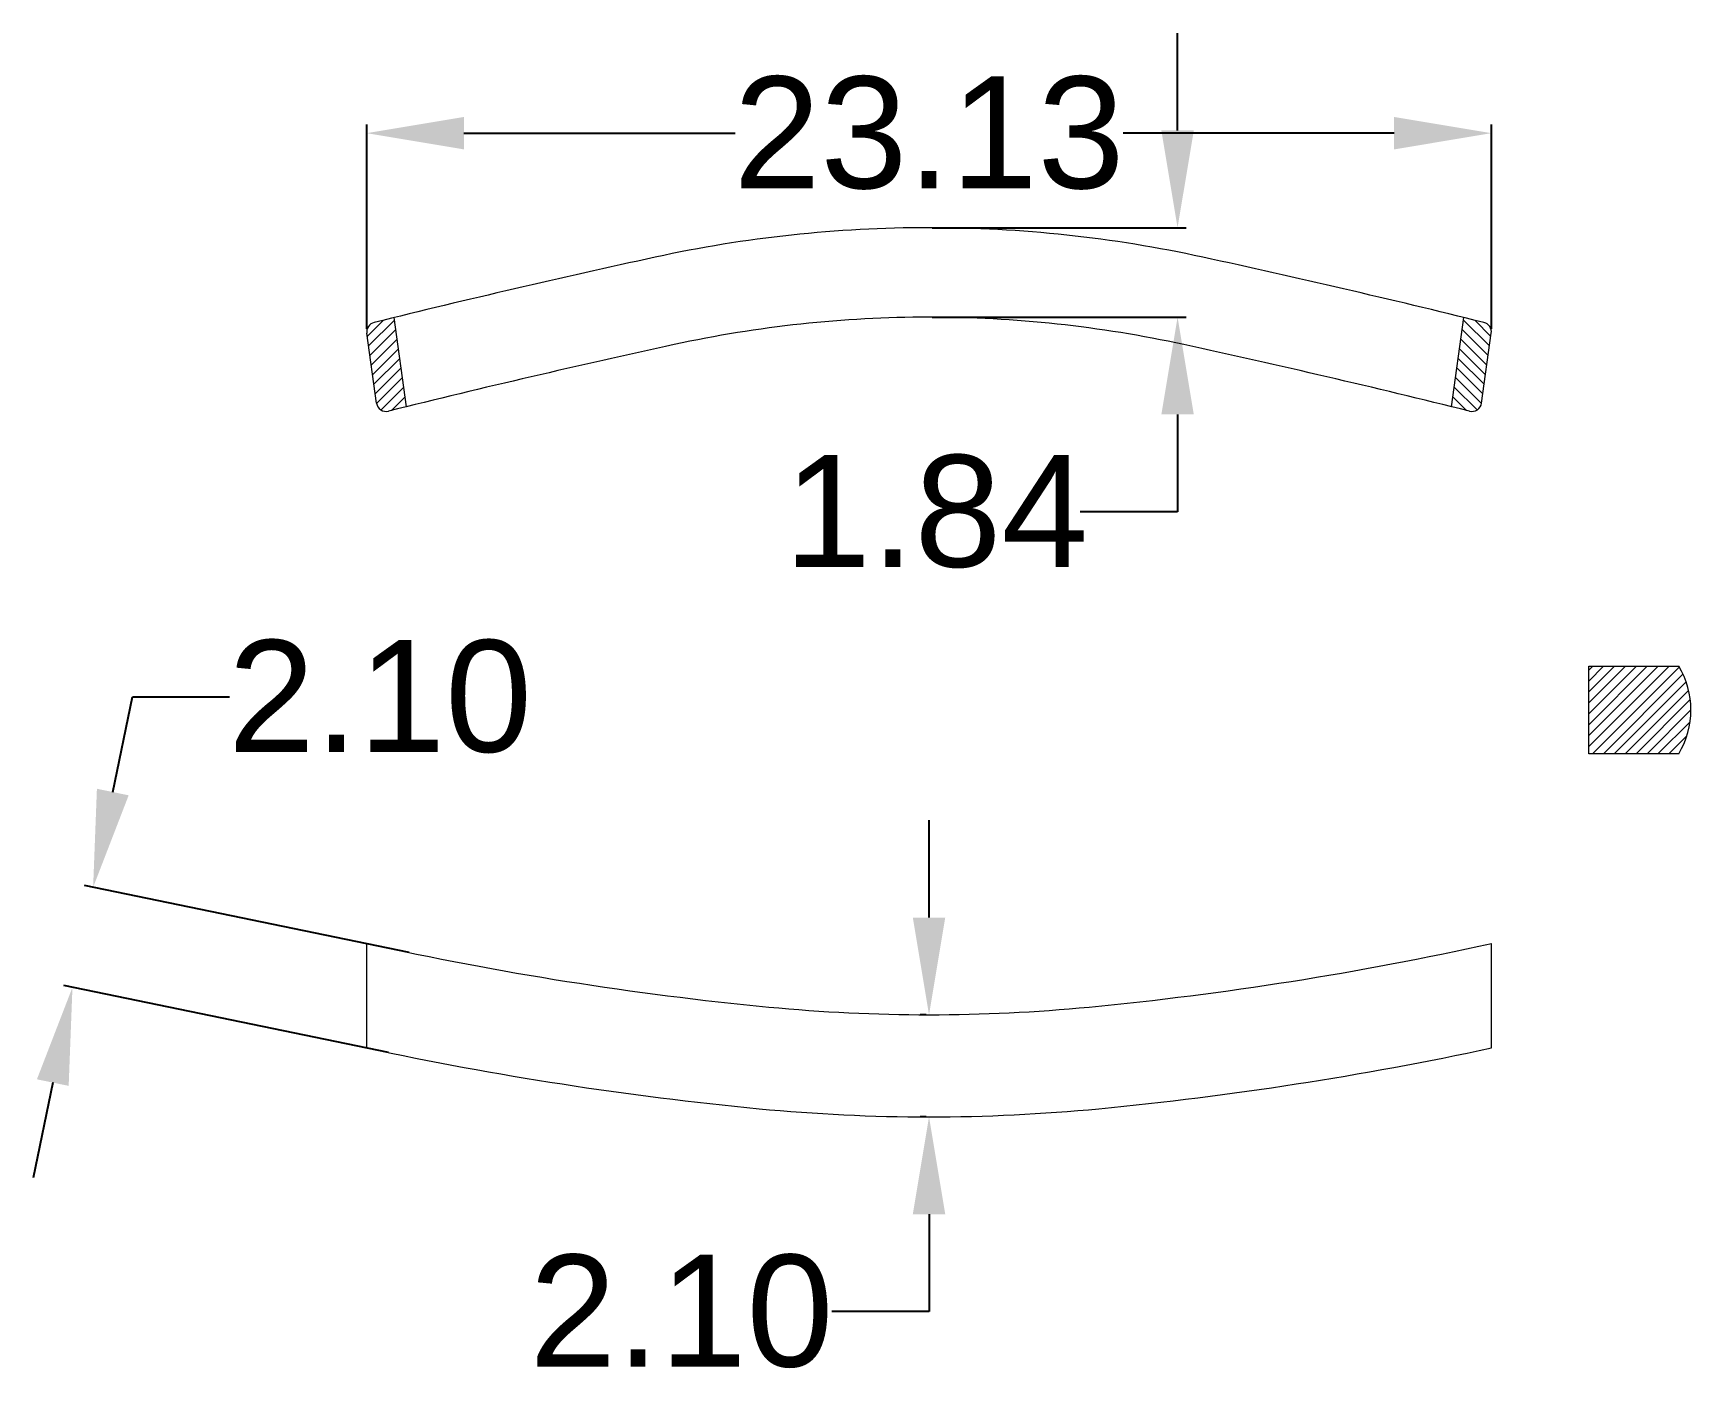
# Model space of a CAD drawing. Header units: millimetres. Extents: x 2796.8 to 2830.9, y 1394.9 to 1422.7.
import ezdxf

# ---------------------------------------------------------------- set-up
doc = ezdxf.new("R2010")
doc.units = ezdxf.units.MM
doc.styles.get("Standard").update_dxf_attribs({"font": 'arial.ttf'})
doc.dimstyles.new('Standard$0', dxfattribs={"dimtxt": 2.3, "dimasz": 2, "dimexe": 1, "dimexo": 1, "dimgap": 1, "dimtad": 0, "dimtih": 1, "dimtoh": 1, "dimdec": 1, "dimzin": 0, "dimdsep": 46, "dimtxsty": 'Standard', "dimcen": 0, "dimclrd": 4, "dimclre": 4, "dimclrt": 4, "dimadec": 1, "dimazin": 0, "dimtfac": 1, "dimtdec": 1, "dimtofl": 0, "dimtmove": 0, "dimatfit": 0, "dimfxl": 1, "dimtolj": 1, "dimtzin": 0, "dimarcsym": 0})

# ---------------------------------------------------------------- blocks, each defined once
blk = doc.blocks.new('*D6')
at = {"color": 0, "lineweight": -2, "transparency": 16777216}
for p, q in [((2803.67, 1416.593), (2803.67, 1420.798)), ((2826.801, 1416.593), (2826.801, 1420.798)), ((2805.67, 1420.618), (2811.245, 1420.618)), ((2824.801, 1420.618), (2819.226, 1420.618))]:
    blk.add_line(p, q, dxfattribs=at)
at = {"color": 0, "transparency": 16777216}
for points in [[(2805.67, 1420.951), (2805.67, 1420.284), (2803.67, 1420.618)], [(2824.801, 1420.951), (2824.801, 1420.284), (2826.801, 1420.618)]]:
    blk.add_solid(points, dxfattribs=at)
at = {"layer": 'Defpoints', "color": 0, "transparency": 16777216}
for p in [(2803.67, 1420.618), (2803.67, 1416.531), (2826.801, 1416.531)]:
    blk.add_point(p, dxfattribs=at)
at = {"color": 0, "lineweight": 9, "transparency": 16777216, "insert": (2815.235, 1420.618), "char_height": 2.3, "attachment_point": 5}
blk.add_mtext('\\A1;23.13', dxfattribs=at)
blk = doc.blocks.new('*D7')
at = {"color": 0, "lineweight": -2, "transparency": 16777216}
for p, q in [((2798.447, 1407.071), (2798.851, 1409.029)), ((2798.851, 1409.029), (2800.851, 1409.029)), ((2804.546, 1403.77), (2797.866, 1405.148)), ((2804.121, 1401.713), (2797.442, 1403.092)), ((2797.214, 1401.097), (2796.81, 1399.138))]:
    blk.add_line(p, q, dxfattribs=at)
at = {"color": 0, "transparency": 16777216}
for points in [[(2798.121, 1407.138), (2798.774, 1407.003), (2798.043, 1405.112)], [(2796.887, 1401.164), (2797.54, 1401.029), (2797.618, 1403.055)]]:
    blk.add_solid(points, dxfattribs=at)
at = {"layer": 'Defpoints', "color": 0, "transparency": 16777216}
for p in [(2798.043, 1405.112), (2804.607, 1403.757), (2804.182, 1401.7)]:
    blk.add_point(p, dxfattribs=at)
at = {"color": 0, "lineweight": 9, "transparency": 16777216, "insert": (2803.944, 1409.029), "char_height": 2.3, "attachment_point": 5}
blk.add_mtext('\\A1;2.10', dxfattribs=at)
blk = doc.blocks.new('*D8')
at = {"color": 0, "lineweight": -2, "transparency": 16777216}
for p, q in [((2815.235, 1404.491), (2815.235, 1406.491)), ((2815.173, 1402.491), (2815.055, 1402.491)), ((2815.173, 1400.391), (2815.055, 1400.391)), ((2815.235, 1398.391), (2815.235, 1396.391)), ((2815.235, 1396.391), (2813.235, 1396.391))]:
    blk.add_line(p, q, dxfattribs=at)
at = {"color": 0, "transparency": 16777216}
for points in [[(2814.902, 1404.491), (2815.569, 1404.491), (2815.235, 1402.491)], [(2814.902, 1398.391), (2815.569, 1398.391), (2815.235, 1400.391)]]:
    blk.add_solid(points, dxfattribs=at)
at = {"layer": 'Defpoints', "color": 0, "transparency": 16777216}
for p in [(2815.235, 1402.491), (2815.235, 1400.391), (2815.235, 1400.391)]:
    blk.add_point(p, dxfattribs=at)
at = {"color": 0, "lineweight": 9, "transparency": 16777216, "insert": (2810.143, 1396.391), "char_height": 2.3, "attachment_point": 5}
blk.add_mtext('\\A1;2.10', dxfattribs=at)
blk = doc.blocks.new('*D9')
at = {"color": 0, "lineweight": -2, "transparency": 16777216}
for p, q in [((2820.347, 1420.674), (2820.347, 1422.674)), ((2815.298, 1418.674), (2820.527, 1418.674)), ((2815.298, 1416.834), (2820.527, 1416.834)), ((2820.347, 1414.834), (2820.347, 1412.834)), ((2820.347, 1412.834), (2818.347, 1412.834))]:
    blk.add_line(p, q, dxfattribs=at)
at = {"color": 0, "transparency": 16777216}
for points in [[(2820.014, 1420.674), (2820.681, 1420.674), (2820.347, 1418.674)], [(2820.014, 1414.834), (2820.681, 1414.834), (2820.347, 1416.834)]]:
    blk.add_solid(points, dxfattribs=at)
at = {"layer": 'Defpoints', "color": 0, "transparency": 16777216}
for p in [(2815.235, 1418.674), (2815.235, 1416.834), (2820.347, 1416.834)]:
    blk.add_point(p, dxfattribs=at)
at = {"color": 0, "lineweight": 9, "transparency": 16777216, "insert": (2815.383, 1412.834), "char_height": 2.3, "attachment_point": 5}
blk.add_mtext('\\A1;1.84', dxfattribs=at)

msp = doc.modelspace()

# ---------------------------------------------------------------- hatches: boundary and pattern name
at = {"lineweight": 9}
h = msp.add_hatch(dxfattribs=at)
h.set_pattern_fill('ANSI31', color=1, scale=0.05, style=0)
h.set_pattern_definition([(45, (1818.8455, 680.35814), (-0.112253202, 0.112253202), [])])
h.paths.add_polyline_path([(2804.233, 1416.826, 0.000508), (2803.822, 1416.725, 0.384054), (2803.672, 1416.503), (2803.872, 1415.069, 0.445249), (2804.118, 1414.903, -0.000462), (2804.488, 1414.994)])
h = msp.add_hatch(dxfattribs=at)
h.set_pattern_fill('ANSI31', color=1, scale=0.05, style=0)
h.set_pattern_definition([(135, (3811.62543, 680.35814), (0.112253202, 0.112253202), [])])
h.paths.add_polyline_path([(2826.238, 1416.826, -0.000508), (2826.649, 1416.725, -0.384054), (2826.799, 1416.503), (2826.599, 1415.069, -0.445249), (2826.353, 1414.903, 0.000462), (2825.983, 1414.994)])
h = msp.add_hatch(dxfattribs=at)
h.set_pattern_fill('ANSI31', color=1, scale=0.05, style=0)
h.set_pattern_definition([(45, (1817.1284, 678.53444), (-0.112253202, 0.112253202), [])])
h.paths.add_polyline_path([(2828.804, 1409.658), (2828.804, 1407.858), (2830.654, 1407.858, 0.277778), (2830.654, 1409.658)])

# ---------------------------------------------------------------- linework, layer by layer
at = {"color": 0, "lineweight": 9}
for p, q in [((2804.488, 1414.994), (2804.233, 1416.826)), ((2825.983, 1414.994), (2826.238, 1416.826)), ((2803.872, 1415.069), (2803.672, 1416.503)), ((2826.599, 1415.069), (2826.799, 1416.503)), ((2828.804, 1407.858), (2828.804, 1409.658)), ((2828.804, 1409.658), (2830.654, 1409.658)), ((2830.654, 1407.858), (2828.804, 1407.858)), ((2803.67, 1401.808), (2803.67, 1403.957)), ((2826.801, 1401.808), (2826.801, 1403.957))]:
    msp.add_line(p, q, dxfattribs=at)
for centre, radius, start, end in [((2815.235, 1392.177), 26.497, 90, 102.2683), ((2815.235, 1392.177), 26.497, 77.7317, 90), ((2853.815, 1214.766), 208.054, 102.26834, 103.90348), ((2776.656, 1214.766), 208.054, 76.09652, 77.73166), ((2803.87, 1416.531), 0.2, 103.9035, 187.9414), ((2815.235, 1392.177), 24.657, 90, 102.2683), ((2815.235, 1392.177), 24.657, 77.7317, 90), ((2826.601, 1416.531), 0.2, 352.0586, 76.0965), ((2853.815, 1214.766), 206.214, 102.26834, 103.94523), ((2776.656, 1214.766), 206.214, 76.05477, 77.73166), ((2804.07, 1415.097), 0.2, 187.9414, 283.9452), ((2826.401, 1415.097), 0.2, 256.0548, 352.0586), ((2829.159, 1408.758), 1.745, 328.9518, 31.0482), ((2818.57, 1471.402), 69.071, 257.5421, 264.49301), ((2811.901, 1471.402), 69.071, 275.50699, 282.4579), ((2815.235, 1436.814), 34.322, 264.493, 270), ((2815.235, 1436.814), 34.322, 270, 275.507), ((2818.57, 1471.402), 71.171, 257.91533, 264.49301), ((2811.901, 1471.402), 71.171, 275.50699, 282.08467), ((2815.235, 1436.814), 36.422, 264.493, 270), ((2815.235, 1436.814), 36.422, 270, 275.507)]:
    msp.add_arc(centre, radius, start, end, dxfattribs=at)

# ---------------------------------------------------------------- dimensions: what is measured, and where the dimension line sits
at = {"color": 3, "lineweight": 9}
for p1, p2, distance, picture, middle in [((2815.235, 1418.674), (2815.235, 1416.834), 5.112, '*D9', (2815.383, 1412.834)), ((2804.182, 1401.7), (2804.607, 1403.757), 6.702, '*D7', (2803.944, 1409.029)), ((2815.235, 1402.491), (2815.235, 1400.391), 0, '*D8', (2810.143, 1396.391))]:
    dim = msp.add_aligned_dim(p1=p1, p2=p2, distance=distance, dimstyle='Standard$0', override={"dimasz": 2, "dimexe": 0.18, "dimexo": 0.0625, "dimgap": 0.09, "dimdec": 2, "dimtxsty": 'Standard', "dimcen": 0.09, "dimclrd": 0, "dimclre": 0, "dimclrt": 0, "dimtdec": 2, "dimatfit": 3, "dimfxl": 1.25, "dimarcsym": 0}, dxfattribs=at)
    dim.commit()
    dim.dimension.update_dxf_attribs({"geometry": picture, "text_midpoint": middle})
dim = msp.add_linear_dim(base=(2803.67, 1420.618), p1=(2826.801, 1416.531), p2=(2803.67, 1416.531), dimstyle='Standard$0', override={"dimasz": 2, "dimexe": 0.18, "dimexo": 0.0625, "dimgap": 0.09, "dimdec": 2, "dimtxsty": 'Standard', "dimcen": 0.09, "dimclrd": 0, "dimclre": 0, "dimclrt": 0, "dimtdec": 2, "dimatfit": 3, "dimfxl": 1.25, "dimarcsym": 0}, dxfattribs=at)
dim.commit()
dim.dimension.update_dxf_attribs({"geometry": '*D6', "text_midpoint": (2815.235, 1420.618)})

doc.saveas('drawing.dxf')
